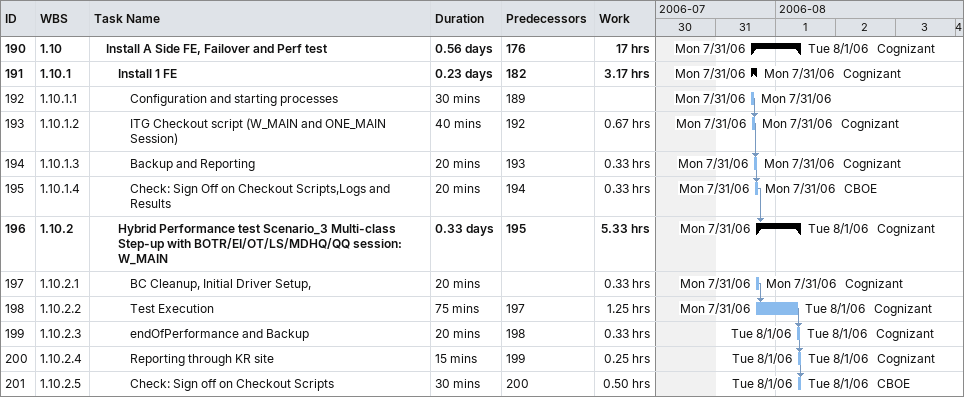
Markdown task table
| ID | WBS | Task | Duration | Start | Finish | Predecessors | Resources | Work (h) |
|---|---|---|---|---|---|---|---|---|
| 190 | 1.10 | **Install A Side FE, Failover and Perf test** | 0.56d | 2006-07-31 | 2006-08-01 | 176 | Cognizant | 17 |
| 191 | 1.10.1 | **Install 1 FE** | 0.23d | 2006-07-31 | 2006-07-31 | 182 | Cognizant | 3.17 |
| 192 | 1.10.1.1 | Configuration and starting processes | 30min | 2006-07-31 | 2006-07-31 | 189 |  |  |
| 193 | 1.10.1.2 | ITG Checkout script (W_MAIN and ONE_MAIN Session) | 40min | 2006-07-31 | 2006-07-31 | 192 | Cognizant | 0.67 |
| 194 | 1.10.1.3 | Backup and Reporting | 20min | 2006-07-31 | 2006-07-31 | 193 | Cognizant | 0.33 |
| 195 | 1.10.1.4 | Check: Sign Off on Checkout Scripts,Logs and Results | 20min | 2006-07-31 | 2006-07-31 | 194 | CBOE | 0.33 |
| 196 | 1.10.2 | **Hybrid Performance test Scenario_3 Multi-class Step-up with BOTR/EI/OT/LS/MDHQ/QQ session: W_MAIN** | 0.33d | 2006-07-31 | 2006-08-01 | 195 | Cognizant | 5.33 |
| 197 | 1.10.2.1 | BC Cleanup, Initial Driver Setup, | 20min | 2006-07-31 | 2006-07-31 |  | Cognizant | 0.33 |
| 198 | 1.10.2.2 | Test Execution | 75min | 2006-07-31 | 2006-08-01 | 197 | Cognizant | 1.25 |
| 199 | 1.10.2.3 | endOfPerformance and Backup | 20min | 2006-08-01 | 2006-08-01 | 198 | Cognizant | 0.33 |
| 200 | 1.10.2.4 | Reporting through KR site | 15min | 2006-08-01 | 2006-08-01 | 199 | Cognizant | 0.25 |
| 201 | 1.10.2.5 | Check: Sign off on Checkout Scripts | 30min | 2006-08-01 | 2006-08-01 | 200 | CBOE | 0.50 |
